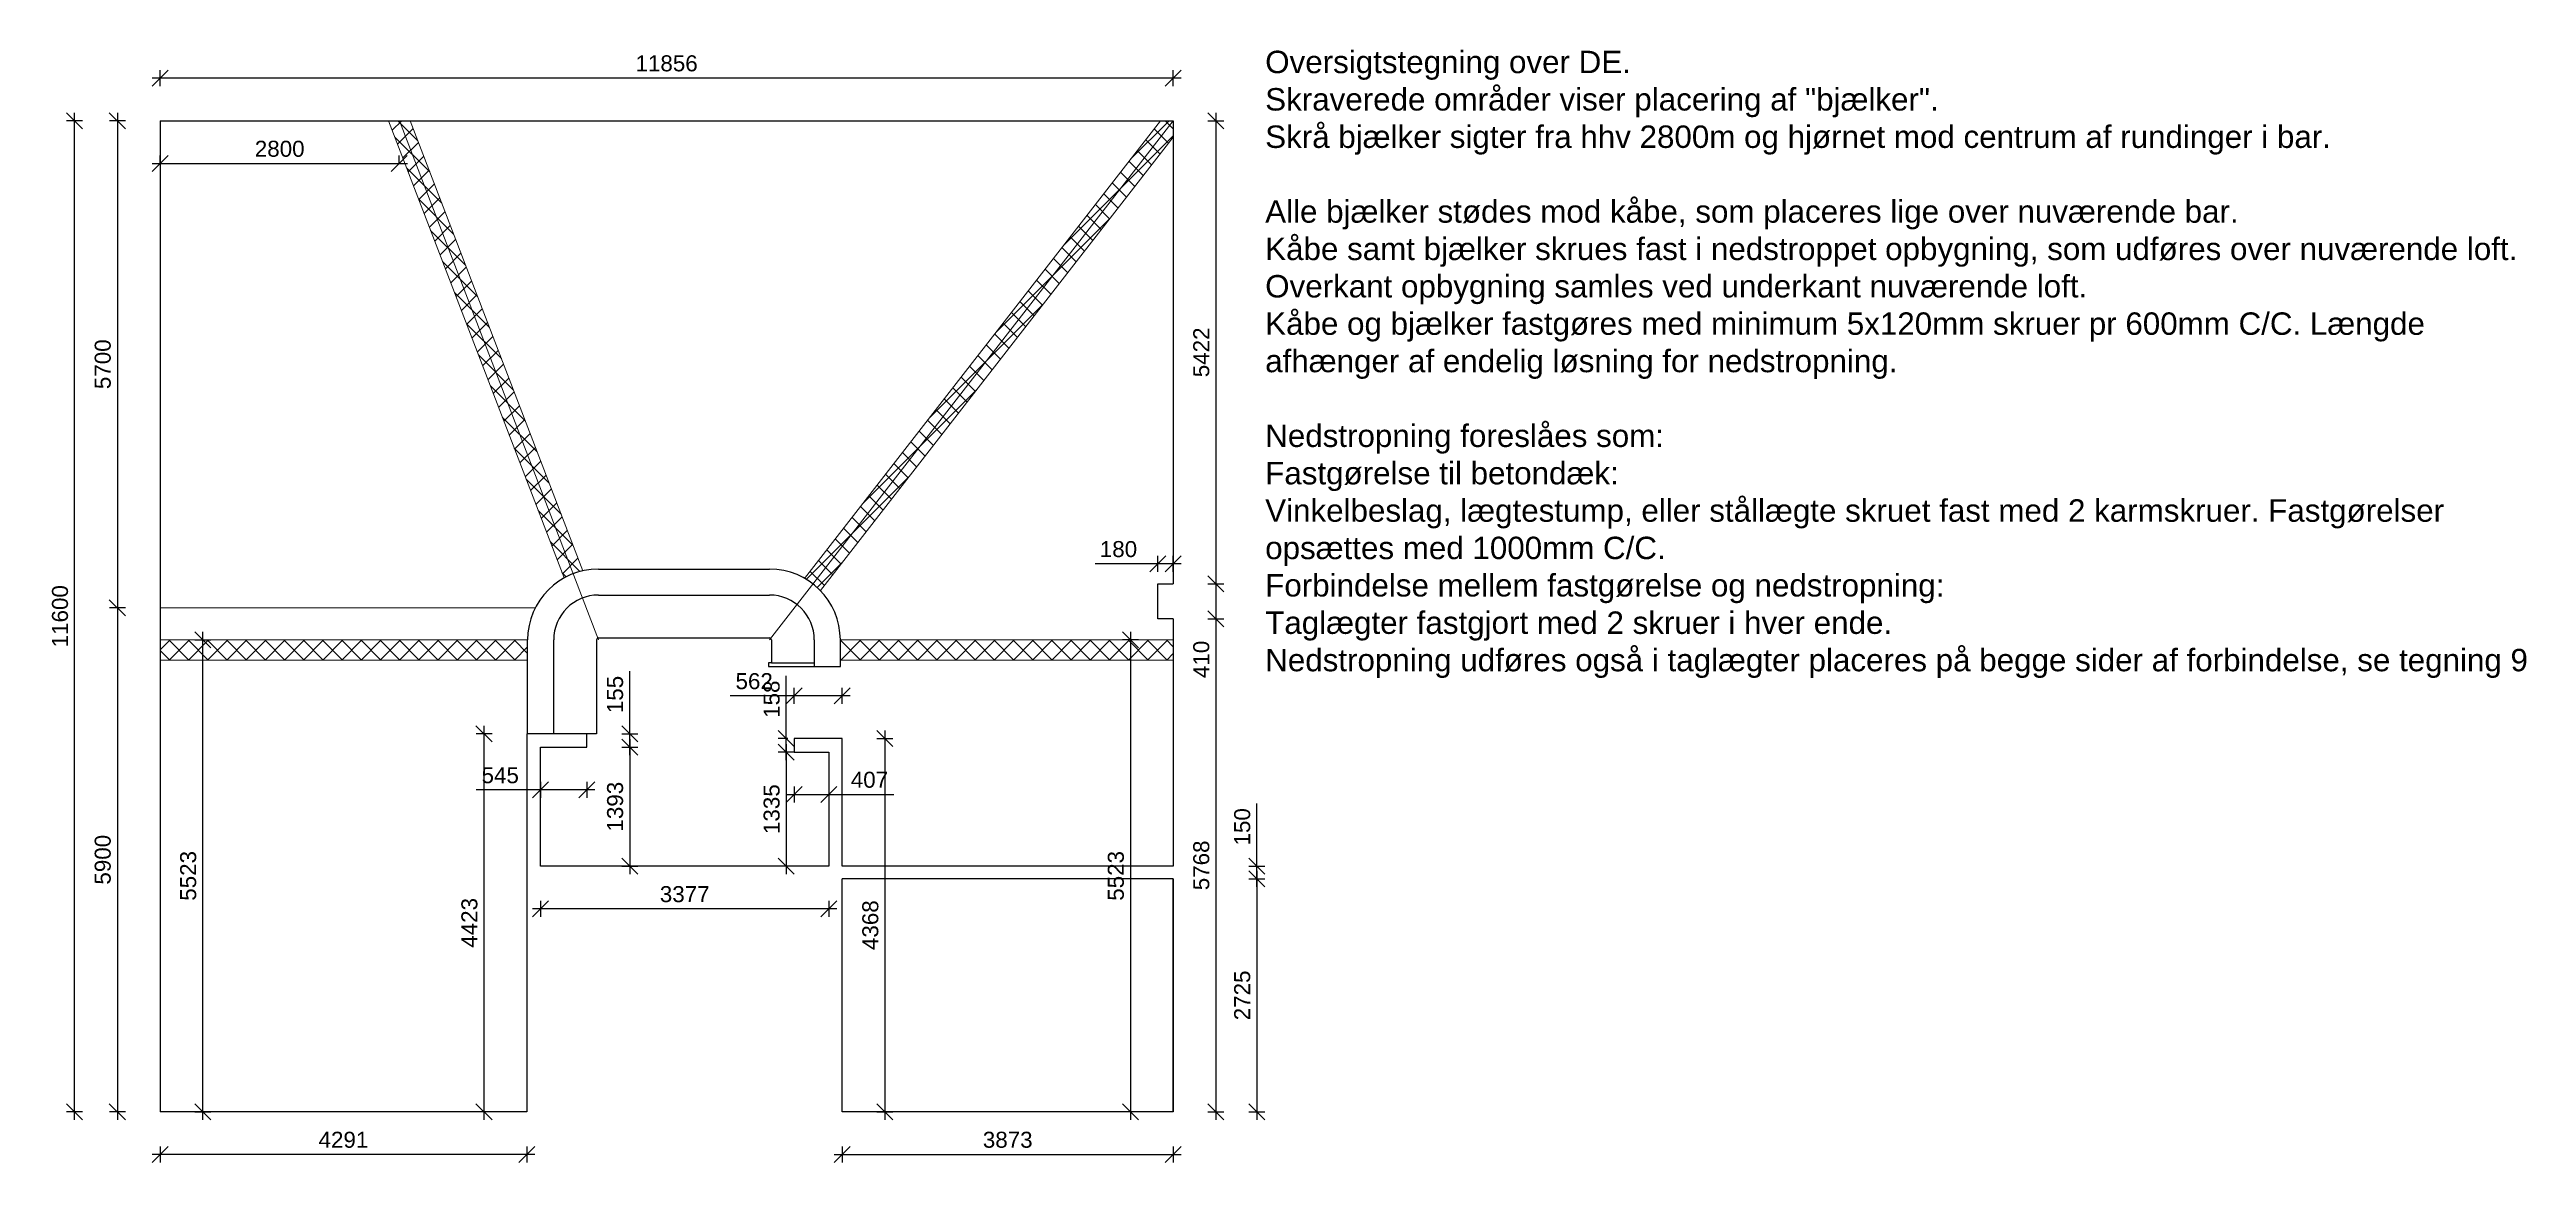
# Model space of a CAD drawing. Header units: millimetres. Extents: x -96270 to 80902, y -48795 to -34727.
# Drawn here: x -96270 to -67283, y -47755 to -34727 of the extents above; entities that cross this region are included whole.
import ezdxf

# ---------------------------------------------------------------- set-up
doc = ezdxf.new("R2010")
doc.units = ezdxf.units.MM
doc.layers.get('0').update_dxf_attribs({"lineweight": 25})
for name, color, linetype, lineweight in [('Hjælpelinje-2', 82, 'Continuous', 9), ('Mållinje (Afsætning af mål)', 4, 'Continuous', 9), ('Skravering', 9, 'Continuous', 9), ('Tyk fuldstregslinje (Optegning)', 7, 'Continuous', 30)]:
    doc.layers.add(name, color=color, linetype=linetype, lineweight=lineweight)
doc.styles.add('Annotative', font='arial.ttf')
doc.styles.add('Arial', font='arial.ttf', dxfattribs={"height": 3.5})
doc.dimstyles.new('Annotative', dxfattribs={"dimscale": 0, "dimtxt": 2.5, "dimasz": 2.5, "dimexe": 1.25, "dimexo": 1, "dimgap": 1, "dimtad": 1, "dimdec": 0, "dimzin": 0, "dimtxsty": 'Annotative', "dimblk": 'OBLIQUE', "dimcen": 1, "dimdle": 1.25, "dimadec": 0, "dimazin": 0, "dimtfac": 1, "dimtdec": 0, "dimtofl": 0, "dimtmove": 0, "dimatfit": 3, "dimfxl": 1.25, "dimfxlon": 1, "dimtolj": 1, "dimtzin": 0, "dimarcsym": 0})

# ---------------------------------------------------------------- blocks, each defined once
blk = doc.blocks.new('_Oblique')
at = {"color": 0, "linetype": 'ByBlock', "lineweight": -2}
blk.add_line((-0.5, -0.5), (0.5, 0.5), dxfattribs=at)
blk = doc.blocks.new('*D887')
at = {"layer": 'Defpoints', "color": 0, "transparency": 16777216}
for p in [(-94977, -35061), (-94977, -35561), (-83121, -35561)]:
    blk.add_point(p, dxfattribs=at)
at = {"layer": 'Mållinje (Afsætning af mål)', "color": 0, "lineweight": -2, "transparency": 16777216}
for p, q in [((-83027, -35061), (-95070, -35061)), ((-94977, -35155), (-94977, -34967)), ((-83121, -35155), (-83121, -34967))]:
    blk.add_line(p, q, dxfattribs=at)
at = {"layer": 'Mållinje (Afsætning af mål)', "color": 0, "lineweight": -2, "transparency": 16777216, "xscale": 187.5, "yscale": 187.5, "zscale": 187.5, "rotation": 180}
blk.add_blockref('_Oblique', (-94977, -35061), dxfattribs=at)
at = {"layer": 'Mållinje (Afsætning af mål)', "color": 0, "lineweight": -2, "transparency": 16777216, "xscale": 187.5, "yscale": 187.5, "zscale": 187.5}
blk.add_blockref('_Oblique', (-83121, -35061), dxfattribs=at)
at = {"layer": 'Mållinje (Afsætning af mål)', "color": 0, "transparency": 16777216, "insert": (-89049, -34890), "char_height": 187.5, "attachment_point": 5, "style": 'Annotative'}
blk.add_mtext('\\A1;11856', dxfattribs=at)
blk = doc.blocks.new('*D886')
at = {"layer": 'Defpoints', "color": 0, "transparency": 16777216}
for p in [(-83121, -35561), (-83121, -40983), (-82621, -40983)]:
    blk.add_point(p, dxfattribs=at)
at = {"layer": 'Mållinje (Afsætning af mål)', "color": 0, "lineweight": -2, "transparency": 16777216}
for p, q in [((-82714, -35561), (-82527, -35561)), ((-82621, -35467), (-82621, -41077)), ((-82714, -40983), (-82527, -40983))]:
    blk.add_line(p, q, dxfattribs=at)
at = {"layer": 'Mållinje (Afsætning af mål)', "color": 0, "lineweight": -2, "transparency": 16777216, "xscale": 187.5, "yscale": 187.5, "zscale": 187.5}
for p, rotation in [((-82621, -35561), 90), ((-82621, -40983), 270)]:
    blk.add_blockref('_Oblique', p, dxfattribs=dict(at, rotation=rotation))
at = {"layer": 'Mållinje (Afsætning af mål)', "color": 0, "transparency": 16777216, "insert": (-82791, -38272), "char_height": 187.5, "attachment_point": 5, "rotation": 90, "style": 'Annotative'}
blk.add_mtext('\\A1;5422', dxfattribs=at)
blk = doc.blocks.new('*D885')
at = {"layer": 'Defpoints', "color": 0, "transparency": 16777216}
for p in [(-94977, -35561), (-95477, -41261), (-94977, -41261)]:
    blk.add_point(p, dxfattribs=at)
at = {"layer": 'Mållinje (Afsætning af mål)', "color": 0, "lineweight": -2, "transparency": 16777216}
for p, q in [((-95383, -35561), (-95570, -35561)), ((-95477, -35467), (-95477, -41355)), ((-95383, -41261), (-95570, -41261))]:
    blk.add_line(p, q, dxfattribs=at)
at = {"layer": 'Mållinje (Afsætning af mål)', "color": 0, "lineweight": -2, "transparency": 16777216, "xscale": 187.5, "yscale": 187.5, "zscale": 187.5}
for p, rotation in [((-95477, -35561), 90), ((-95477, -41261), 270)]:
    blk.add_blockref('_Oblique', p, dxfattribs=dict(at, rotation=rotation))
at = {"layer": 'Mållinje (Afsætning af mål)', "color": 0, "transparency": 16777216, "insert": (-95647, -38411), "char_height": 187.5, "attachment_point": 5, "rotation": 90, "style": 'Annotative'}
blk.add_mtext('\\A1;5700', dxfattribs=at)
blk = doc.blocks.new('*D884')
at = {"layer": 'Defpoints', "color": 0, "transparency": 16777216}
for p in [(-83121, -40983), (-83121, -41393), (-82621, -41393)]:
    blk.add_point(p, dxfattribs=at)
at = {"layer": 'Mållinje (Afsætning af mål)', "color": 0, "lineweight": -2, "transparency": 16777216}
for p, q in [((-82714, -40983), (-82527, -40983)), ((-82621, -40889), (-82621, -41393)), ((-82714, -41393), (-82527, -41393)), ((-82621, -41393), (-82621, -42152))]:
    blk.add_line(p, q, dxfattribs=at)
at = {"layer": 'Mållinje (Afsætning af mål)', "color": 0, "lineweight": -2, "transparency": 16777216, "xscale": 187.5, "yscale": 187.5, "zscale": 187.5}
for p, rotation in [((-82621, -40983), 90), ((-82621, -41393), 270)]:
    blk.add_blockref('_Oblique', p, dxfattribs=dict(at, rotation=rotation))
at = {"layer": 'Mållinje (Afsætning af mål)', "color": 0, "transparency": 16777216, "insert": (-82791, -41866), "char_height": 187.5, "attachment_point": 5, "rotation": 90, "style": 'Annotative'}
blk.add_mtext('\\A1;410', dxfattribs=at)
blk = doc.blocks.new('*D883')
at = {"layer": 'Defpoints', "color": 0, "transparency": 16777216}
for p in [(-83121, -41393), (-83121, -47161), (-82621, -47161)]:
    blk.add_point(p, dxfattribs=at)
at = {"layer": 'Mållinje (Afsætning af mål)', "color": 0, "lineweight": -2, "transparency": 16777216}
for p, q in [((-82714, -41393), (-82527, -41393)), ((-82621, -41299), (-82621, -47255)), ((-82714, -47161), (-82527, -47161))]:
    blk.add_line(p, q, dxfattribs=at)
at = {"layer": 'Mållinje (Afsætning af mål)', "color": 0, "lineweight": -2, "transparency": 16777216, "xscale": 187.5, "yscale": 187.5, "zscale": 187.5}
for p, rotation in [((-82621, -41393), 90), ((-82621, -47161), 270)]:
    blk.add_blockref('_Oblique', p, dxfattribs=dict(at, rotation=rotation))
at = {"layer": 'Mållinje (Afsætning af mål)', "color": 0, "transparency": 16777216, "insert": (-82791, -44277), "char_height": 187.5, "attachment_point": 5, "rotation": 90, "style": 'Annotative'}
blk.add_mtext('\\A1;5768', dxfattribs=at)
blk = doc.blocks.new('*D882')
at = {"layer": 'Defpoints', "color": 0, "transparency": 16777216}
for p in [(-83121, -44436), (-83121, -47161), (-82141, -47161)]:
    blk.add_point(p, dxfattribs=at)
at = {"layer": 'Mållinje (Afsætning af mål)', "color": 0, "lineweight": -2, "transparency": 16777216}
for p, q in [((-82141, -44342), (-82141, -47255)), ((-82235, -44436), (-82048, -44436)), ((-82235, -47161), (-82048, -47161))]:
    blk.add_line(p, q, dxfattribs=at)
at = {"layer": 'Mållinje (Afsætning af mål)', "color": 0, "lineweight": -2, "transparency": 16777216, "xscale": 187.5, "yscale": 187.5, "zscale": 187.5}
for p, rotation in [((-82141, -44436), 90), ((-82141, -47161), 270)]:
    blk.add_blockref('_Oblique', p, dxfattribs=dict(at, rotation=rotation))
at = {"layer": 'Mållinje (Afsætning af mål)', "color": 0, "transparency": 16777216, "insert": (-82312, -45799), "char_height": 187.5, "attachment_point": 5, "rotation": 90, "style": 'Annotative'}
blk.add_mtext('\\A1;2725', dxfattribs=at)
blk = doc.blocks.new('*D881')
at = {"layer": 'Defpoints', "color": 0, "transparency": 16777216}
for p in [(-83121, -44286), (-82141, -44286), (-83121, -44436)]:
    blk.add_point(p, dxfattribs=at)
at = {"layer": 'Mållinje (Afsætning af mål)', "color": 0, "lineweight": -2, "transparency": 16777216}
for p, q in [((-82141, -44286), (-82141, -43553)), ((-82235, -44286), (-82048, -44286)), ((-82141, -44530), (-82141, -44286)), ((-82235, -44436), (-82048, -44436))]:
    blk.add_line(p, q, dxfattribs=at)
at = {"layer": 'Mållinje (Afsætning af mål)', "color": 0, "lineweight": -2, "transparency": 16777216, "xscale": 187.5, "yscale": 187.5, "zscale": 187.5}
for p, rotation in [((-82141, -44286), 90), ((-82141, -44436), 270)]:
    blk.add_blockref('_Oblique', p, dxfattribs=dict(at, rotation=rotation))
at = {"layer": 'Mållinje (Afsætning af mål)', "color": 0, "transparency": 16777216, "insert": (-82312, -43826), "char_height": 187.5, "attachment_point": 5, "rotation": 90, "style": 'Annotative'}
blk.add_mtext('\\A1;150', dxfattribs=at)
blk = doc.blocks.new('*D880')
at = {"layer": 'Defpoints', "color": 0, "transparency": 16777216}
for p in [(-86994, -47161), (-83121, -47161), (-83121, -47661)]:
    blk.add_point(p, dxfattribs=at)
at = {"layer": 'Mållinje (Afsætning af mål)', "color": 0, "lineweight": -2, "transparency": 16777216}
for p, q in [((-87087, -47661), (-83027, -47661)), ((-86994, -47567), (-86994, -47755)), ((-83121, -47567), (-83121, -47755))]:
    blk.add_line(p, q, dxfattribs=at)
at = {"layer": 'Mållinje (Afsætning af mål)', "color": 0, "lineweight": -2, "transparency": 16777216, "xscale": 187.5, "yscale": 187.5, "zscale": 187.5, "rotation": 180}
blk.add_blockref('_Oblique', (-86994, -47661), dxfattribs=at)
at = {"layer": 'Mållinje (Afsætning af mål)', "color": 0, "lineweight": -2, "transparency": 16777216, "xscale": 187.5, "yscale": 187.5, "zscale": 187.5}
blk.add_blockref('_Oblique', (-83121, -47661), dxfattribs=at)
at = {"layer": 'Mållinje (Afsætning af mål)', "color": 0, "transparency": 16777216, "insert": (-85057, -47490), "char_height": 187.5, "attachment_point": 5, "style": 'Annotative'}
blk.add_mtext('\\A1;3873', dxfattribs=at)
blk = doc.blocks.new('*D879')
at = {"layer": 'Defpoints', "color": 0, "transparency": 16777216}
for p in [(-90686, -42738), (-91186, -47161), (-90686, -47161)]:
    blk.add_point(p, dxfattribs=at)
at = {"layer": 'Mållinje (Afsætning af mål)', "color": 0, "lineweight": -2, "transparency": 16777216}
for p, q in [((-91092, -42738), (-91279, -42738)), ((-91186, -42644), (-91186, -47255)), ((-91092, -47161), (-91279, -47161))]:
    blk.add_line(p, q, dxfattribs=at)
at = {"layer": 'Mållinje (Afsætning af mål)', "color": 0, "lineweight": -2, "transparency": 16777216, "xscale": 187.5, "yscale": 187.5, "zscale": 187.5}
for p, rotation in [((-91186, -42738), 90), ((-91186, -47161), 270)]:
    blk.add_blockref('_Oblique', p, dxfattribs=dict(at, rotation=rotation))
at = {"layer": 'Mållinje (Afsætning af mål)', "color": 0, "transparency": 16777216, "insert": (-91356, -44950), "char_height": 187.5, "attachment_point": 5, "rotation": 90, "style": 'Annotative'}
blk.add_mtext('\\A1;4423', dxfattribs=at)
blk = doc.blocks.new('*D878')
at = {"layer": 'Defpoints', "color": 0, "transparency": 16777216}
for p in [(-86994, -42793), (-86994, -47161), (-86494, -47161)]:
    blk.add_point(p, dxfattribs=at)
at = {"layer": 'Mållinje (Afsætning af mål)', "color": 0, "lineweight": -2, "transparency": 16777216}
for p, q in [((-86587, -42793), (-86400, -42793)), ((-86494, -42699), (-86494, -47255)), ((-86587, -47161), (-86400, -47161))]:
    blk.add_line(p, q, dxfattribs=at)
at = {"layer": 'Mållinje (Afsætning af mål)', "color": 0, "lineweight": -2, "transparency": 16777216, "xscale": 187.5, "yscale": 187.5, "zscale": 187.5}
for p, rotation in [((-86494, -42793), 90), ((-86494, -47161), 270)]:
    blk.add_blockref('_Oblique', p, dxfattribs=dict(at, rotation=rotation))
at = {"layer": 'Mållinje (Afsætning af mål)', "color": 0, "transparency": 16777216, "insert": (-86664, -44977), "char_height": 187.5, "attachment_point": 5, "rotation": 90, "style": 'Annotative'}
blk.add_mtext('\\A1;4368', dxfattribs=at)
blk = doc.blocks.new('*D877')
at = {"layer": 'Defpoints', "color": 0, "transparency": 16777216}
for p in [(-87556, -42293), (-87556, -42793), (-86994, -42793)]:
    blk.add_point(p, dxfattribs=at)
at = {"layer": 'Mållinje (Afsætning af mål)', "color": 0, "lineweight": -2, "transparency": 16777216}
for p, q in [((-87556, -42293), (-88305, -42293)), ((-87556, -42387), (-87556, -42199)), ((-86900, -42293), (-87556, -42293)), ((-86994, -42387), (-86994, -42199))]:
    blk.add_line(p, q, dxfattribs=at)
at = {"layer": 'Mållinje (Afsætning af mål)', "color": 0, "lineweight": -2, "transparency": 16777216, "xscale": 187.5, "yscale": 187.5, "zscale": 187.5, "rotation": 180}
blk.add_blockref('_Oblique', (-87556, -42293), dxfattribs=at)
at = {"layer": 'Mållinje (Afsætning af mål)', "color": 0, "lineweight": -2, "transparency": 16777216, "xscale": 187.5, "yscale": 187.5, "zscale": 187.5}
blk.add_blockref('_Oblique', (-86994, -42293), dxfattribs=at)
at = {"layer": 'Mållinje (Afsætning af mål)', "color": 0, "transparency": 16777216, "insert": (-88024, -42122), "char_height": 187.5, "attachment_point": 5, "style": 'Annotative'}
blk.add_mtext('\\A1;562', dxfattribs=at)
blk = doc.blocks.new('*D876')
at = {"layer": 'Defpoints', "color": 0, "transparency": 16777216}
for p in [(-87149, -42951), (-87649, -44286), (-87149, -44286)]:
    blk.add_point(p, dxfattribs=at)
at = {"layer": 'Mållinje (Afsætning af mål)', "color": 0, "lineweight": -2, "transparency": 16777216}
for p, q in [((-87649, -42857), (-87649, -44380)), ((-87555, -42951), (-87742, -42951)), ((-87555, -44286), (-87742, -44286))]:
    blk.add_line(p, q, dxfattribs=at)
at = {"layer": 'Mållinje (Afsætning af mål)', "color": 0, "lineweight": -2, "transparency": 16777216, "xscale": 187.5, "yscale": 187.5, "zscale": 187.5}
for p, rotation in [((-87649, -42951), 90), ((-87649, -44286), 270)]:
    blk.add_blockref('_Oblique', p, dxfattribs=dict(at, rotation=rotation))
at = {"layer": 'Mållinje (Afsætning af mål)', "color": 0, "transparency": 16777216, "insert": (-87819, -43619), "char_height": 187.5, "attachment_point": 5, "rotation": 90, "style": 'Annotative'}
blk.add_mtext('\\A1;1335', dxfattribs=at)
blk = doc.blocks.new('*D875')
at = {"layer": 'Defpoints', "color": 0, "transparency": 16777216}
for p in [(-87556, -42951), (-87149, -42951), (-87149, -43446)]:
    blk.add_point(p, dxfattribs=at)
at = {"layer": 'Mållinje (Afsætning af mål)', "color": 0, "lineweight": -2, "transparency": 16777216}
for p, q in [((-87649, -43446), (-87149, -43446)), ((-87556, -43353), (-87556, -43540)), ((-87149, -43353), (-87149, -43540)), ((-87149, -43446), (-86389, -43446))]:
    blk.add_line(p, q, dxfattribs=at)
at = {"layer": 'Mållinje (Afsætning af mål)', "color": 0, "lineweight": -2, "transparency": 16777216, "xscale": 187.5, "yscale": 187.5, "zscale": 187.5, "rotation": 180}
blk.add_blockref('_Oblique', (-87556, -43446), dxfattribs=at)
at = {"layer": 'Mållinje (Afsætning af mål)', "color": 0, "lineweight": -2, "transparency": 16777216, "xscale": 187.5, "yscale": 187.5, "zscale": 187.5}
blk.add_blockref('_Oblique', (-87149, -43446), dxfattribs=at)
at = {"layer": 'Mållinje (Afsætning af mål)', "color": 0, "transparency": 16777216, "insert": (-86675, -43276), "char_height": 187.5, "attachment_point": 5, "style": 'Annotative'}
blk.add_mtext('\\A1;407', dxfattribs=at)
blk = doc.blocks.new('*D874')
at = {"layer": 'Defpoints', "color": 0, "transparency": 16777216}
for p in [(-87649, -42793), (-87556, -42793), (-87556, -42951)]:
    blk.add_point(p, dxfattribs=at)
at = {"layer": 'Mållinje (Afsætning af mål)', "color": 0, "lineweight": -2, "transparency": 16777216}
for p, q in [((-87649, -42793), (-87649, -42059)), ((-87631, -42793), (-87742, -42793)), ((-87649, -43045), (-87649, -42793)), ((-87631, -42951), (-87742, -42951))]:
    blk.add_line(p, q, dxfattribs=at)
at = {"layer": 'Mållinje (Afsætning af mål)', "color": 0, "lineweight": -2, "transparency": 16777216, "xscale": 187.5, "yscale": 187.5, "zscale": 187.5}
for p, rotation in [((-87649, -42793), 90), ((-87649, -42951), 270)]:
    blk.add_blockref('_Oblique', p, dxfattribs=dict(at, rotation=rotation))
at = {"layer": 'Mållinje (Afsætning af mål)', "color": 0, "transparency": 16777216, "insert": (-87819, -42332), "char_height": 187.5, "attachment_point": 5, "rotation": 90, "style": 'Annotative'}
blk.add_mtext('\\A1;158', dxfattribs=at)
blk = doc.blocks.new('*D873')
at = {"layer": 'Defpoints', "color": 0, "transparency": 16777216}
for p in [(-90526, -44286), (-87149, -44286), (-90526, -44786)]:
    blk.add_point(p, dxfattribs=at)
at = {"layer": 'Mållinje (Afsætning af mål)', "color": 0, "lineweight": -2, "transparency": 16777216}
for p, q in [((-87055, -44786), (-90619, -44786)), ((-90526, -44692), (-90526, -44880)), ((-87149, -44692), (-87149, -44880))]:
    blk.add_line(p, q, dxfattribs=at)
at = {"layer": 'Mållinje (Afsætning af mål)', "color": 0, "lineweight": -2, "transparency": 16777216, "xscale": 187.5, "yscale": 187.5, "zscale": 187.5, "rotation": 180}
blk.add_blockref('_Oblique', (-90526, -44786), dxfattribs=at)
at = {"layer": 'Mållinje (Afsætning af mål)', "color": 0, "lineweight": -2, "transparency": 16777216, "xscale": 187.5, "yscale": 187.5, "zscale": 187.5}
blk.add_blockref('_Oblique', (-87149, -44786), dxfattribs=at)
at = {"layer": 'Mållinje (Afsætning af mål)', "color": 0, "transparency": 16777216, "insert": (-88837, -44615), "char_height": 187.5, "attachment_point": 5, "style": 'Annotative'}
blk.add_mtext('\\A1;3377', dxfattribs=at)
blk = doc.blocks.new('*D872')
at = {"layer": 'Defpoints', "color": 0, "transparency": 16777216}
for p in [(-90526, -42893), (-89981, -42893), (-90526, -43393)]:
    blk.add_point(p, dxfattribs=at)
at = {"layer": 'Mållinje (Afsætning af mål)', "color": 0, "lineweight": -2, "transparency": 16777216}
for p, q in [((-90526, -43393), (-91279, -43393)), ((-90526, -43299), (-90526, -43487)), ((-89887, -43393), (-90526, -43393)), ((-89981, -43299), (-89981, -43487))]:
    blk.add_line(p, q, dxfattribs=at)
at = {"layer": 'Mållinje (Afsætning af mål)', "color": 0, "lineweight": -2, "transparency": 16777216, "xscale": 187.5, "yscale": 187.5, "zscale": 187.5, "rotation": 180}
blk.add_blockref('_Oblique', (-90526, -43393), dxfattribs=at)
at = {"layer": 'Mållinje (Afsætning af mål)', "color": 0, "lineweight": -2, "transparency": 16777216, "xscale": 187.5, "yscale": 187.5, "zscale": 187.5}
blk.add_blockref('_Oblique', (-89981, -43393), dxfattribs=at)
at = {"layer": 'Mållinje (Afsætning af mål)', "color": 0, "transparency": 16777216, "insert": (-90996, -43223), "char_height": 187.5, "attachment_point": 5, "style": 'Annotative'}
blk.add_mtext('\\A1;545', dxfattribs=at)
blk = doc.blocks.new('*D871')
at = {"layer": 'Defpoints', "color": 0, "transparency": 16777216}
for p in [(-90526, -42893), (-90526, -44286), (-89481, -44286)]:
    blk.add_point(p, dxfattribs=at)
at = {"layer": 'Mållinje (Afsætning af mål)', "color": 0, "lineweight": -2, "transparency": 16777216}
for p, q in [((-89574, -42893), (-89387, -42893)), ((-89481, -42799), (-89481, -44380)), ((-89574, -44286), (-89387, -44286))]:
    blk.add_line(p, q, dxfattribs=at)
at = {"layer": 'Mållinje (Afsætning af mål)', "color": 0, "lineweight": -2, "transparency": 16777216, "xscale": 187.5, "yscale": 187.5, "zscale": 187.5}
for p, rotation in [((-89481, -42893), 90), ((-89481, -44286), 270)]:
    blk.add_blockref('_Oblique', p, dxfattribs=dict(at, rotation=rotation))
at = {"layer": 'Mållinje (Afsætning af mål)', "color": 0, "transparency": 16777216, "insert": (-89651, -43590), "char_height": 187.5, "attachment_point": 5, "rotation": 90, "style": 'Annotative'}
blk.add_mtext('\\A1;1393', dxfattribs=at)
blk = doc.blocks.new('*D870')
at = {"layer": 'Defpoints', "color": 0, "transparency": 16777216}
for p in [(-89981, -42738), (-89981, -42893), (-89481, -42738)]:
    blk.add_point(p, dxfattribs=at)
at = {"layer": 'Mållinje (Afsætning af mål)', "color": 0, "lineweight": -2, "transparency": 16777216}
for p, q in [((-89481, -42738), (-89481, -42003)), ((-89574, -42738), (-89387, -42738)), ((-89574, -42893), (-89387, -42893)), ((-89481, -42987), (-89481, -42738))]:
    blk.add_line(p, q, dxfattribs=at)
at = {"layer": 'Mållinje (Afsætning af mål)', "color": 0, "lineweight": -2, "transparency": 16777216, "xscale": 187.5, "yscale": 187.5, "zscale": 187.5}
for p, rotation in [((-89481, -42738), 90), ((-89481, -42893), 270)]:
    blk.add_blockref('_Oblique', p, dxfattribs=dict(at, rotation=rotation))
at = {"layer": 'Mållinje (Afsætning af mål)', "color": 0, "transparency": 16777216, "insert": (-89651, -42277), "char_height": 187.5, "attachment_point": 5, "rotation": 90, "style": 'Annotative'}
blk.add_mtext('\\A1;155', dxfattribs=at)
blk = doc.blocks.new('*D869')
at = {"layer": 'Defpoints', "color": 0, "transparency": 16777216}
for p in [(-94977, -41261), (-95477, -47161), (-94977, -47161)]:
    blk.add_point(p, dxfattribs=at)
at = {"layer": 'Mållinje (Afsætning af mål)', "color": 0, "lineweight": -2, "transparency": 16777216}
for p, q in [((-95383, -41261), (-95570, -41261)), ((-95477, -41167), (-95477, -47255)), ((-95383, -47161), (-95570, -47161))]:
    blk.add_line(p, q, dxfattribs=at)
at = {"layer": 'Mållinje (Afsætning af mål)', "color": 0, "lineweight": -2, "transparency": 16777216, "xscale": 187.5, "yscale": 187.5, "zscale": 187.5}
for p, rotation in [((-95477, -41261), 90), ((-95477, -47161), 270)]:
    blk.add_blockref('_Oblique', p, dxfattribs=dict(at, rotation=rotation))
at = {"layer": 'Mållinje (Afsætning af mål)', "color": 0, "transparency": 16777216, "insert": (-95647, -44211), "char_height": 187.5, "attachment_point": 5, "rotation": 90, "style": 'Annotative'}
blk.add_mtext('\\A1;5900', dxfattribs=at)
blk = doc.blocks.new('*D868')
at = {"layer": 'Defpoints', "color": 0, "transparency": 16777216}
for p in [(-94977, -47161), (-90686, -47161), (-94977, -47661)]:
    blk.add_point(p, dxfattribs=at)
at = {"layer": 'Mållinje (Afsætning af mål)', "color": 0, "lineweight": -2, "transparency": 16777216}
for p, q in [((-90592, -47661), (-95070, -47661)), ((-94977, -47567), (-94977, -47755)), ((-90686, -47567), (-90686, -47755))]:
    blk.add_line(p, q, dxfattribs=at)
at = {"layer": 'Mållinje (Afsætning af mål)', "color": 0, "lineweight": -2, "transparency": 16777216, "xscale": 187.5, "yscale": 187.5, "zscale": 187.5, "rotation": 180}
blk.add_blockref('_Oblique', (-94977, -47661), dxfattribs=at)
at = {"layer": 'Mållinje (Afsætning af mål)', "color": 0, "lineweight": -2, "transparency": 16777216, "xscale": 187.5, "yscale": 187.5, "zscale": 187.5}
blk.add_blockref('_Oblique', (-90686, -47661), dxfattribs=at)
at = {"layer": 'Mållinje (Afsætning af mål)', "color": 0, "transparency": 16777216, "insert": (-92831, -47490), "char_height": 187.5, "attachment_point": 5, "style": 'Annotative'}
blk.add_mtext('\\A1;4291', dxfattribs=at)
blk = doc.blocks.new('*D867')
at = {"layer": 'Defpoints', "color": 0, "transparency": 16777216}
for p in [(-95977, -35561), (-94977, -35561), (-94977, -47161)]:
    blk.add_point(p, dxfattribs=at)
at = {"layer": 'Mållinje (Afsætning af mål)', "color": 0, "lineweight": -2, "transparency": 16777216}
for p, q in [((-95883, -35561), (-96070, -35561)), ((-95977, -47255), (-95977, -35467)), ((-95883, -47161), (-96070, -47161))]:
    blk.add_line(p, q, dxfattribs=at)
at = {"layer": 'Mållinje (Afsætning af mål)', "color": 0, "lineweight": -2, "transparency": 16777216, "xscale": 187.5, "yscale": 187.5, "zscale": 187.5}
for p, rotation in [((-95977, -35561), 90), ((-95977, -47161), 270)]:
    blk.add_blockref('_Oblique', p, dxfattribs=dict(at, rotation=rotation))
at = {"layer": 'Mållinje (Afsætning af mål)', "color": 0, "transparency": 16777216, "insert": (-96147, -41361), "char_height": 187.5, "attachment_point": 5, "rotation": 90, "style": 'Annotative'}
blk.add_mtext('\\A1;11600', dxfattribs=at)
blk = doc.blocks.new('*D866')
at = {"layer": 'Defpoints', "color": 0, "transparency": 16777216}
for p in [(-83301, -40747), (-83301, -41393), (-83121, -41393)]:
    blk.add_point(p, dxfattribs=at)
at = {"layer": 'Mållinje (Afsætning af mål)', "color": 0, "lineweight": -2, "transparency": 16777216}
for p, q in [((-83301, -40747), (-84034, -40747)), ((-83301, -40841), (-83301, -40653)), ((-83027, -40747), (-83301, -40747)), ((-83121, -40841), (-83121, -40653))]:
    blk.add_line(p, q, dxfattribs=at)
at = {"layer": 'Mållinje (Afsætning af mål)', "color": 0, "lineweight": -2, "transparency": 16777216, "xscale": 187.5, "yscale": 187.5, "zscale": 187.5, "rotation": 180}
blk.add_blockref('_Oblique', (-83301, -40747), dxfattribs=at)
at = {"layer": 'Mållinje (Afsætning af mål)', "color": 0, "lineweight": -2, "transparency": 16777216, "xscale": 187.5, "yscale": 187.5, "zscale": 187.5}
blk.add_blockref('_Oblique', (-83121, -40747), dxfattribs=at)
at = {"layer": 'Mållinje (Afsætning af mål)', "color": 0, "transparency": 16777216, "insert": (-83761, -40576), "char_height": 187.5, "attachment_point": 5, "style": 'Annotative'}
blk.add_mtext('\\A1;180', dxfattribs=at)
blk = doc.blocks.new('*D865')
at = {"layer": 'Defpoints', "color": 0, "transparency": 16777216}
for p in [(-94977, -36061), (-92177, -36061), (-92177, -36061)]:
    blk.add_point(p, dxfattribs=at)
at = {"layer": 'Mållinje (Afsætning af mål)', "color": 0, "lineweight": -2, "transparency": 16777216}
for p, q in [((-95070, -36061), (-92083, -36061)), ((-94977, -36061), (-94977, -35967)), ((-92177, -36061), (-92177, -35967))]:
    blk.add_line(p, q, dxfattribs=at)
at = {"layer": 'Mållinje (Afsætning af mål)', "color": 0, "lineweight": -2, "transparency": 16777216, "xscale": 187.5, "yscale": 187.5, "zscale": 187.5, "rotation": 180}
blk.add_blockref('_Oblique', (-94977, -36061), dxfattribs=at)
at = {"layer": 'Mållinje (Afsætning af mål)', "color": 0, "lineweight": -2, "transparency": 16777216, "xscale": 187.5, "yscale": 187.5, "zscale": 187.5}
blk.add_blockref('_Oblique', (-92177, -36061), dxfattribs=at)
at = {"layer": 'Mållinje (Afsætning af mål)', "color": 0, "transparency": 16777216, "insert": (-93577, -35890), "char_height": 187.5, "attachment_point": 5, "style": 'Annotative'}
blk.add_mtext('\\A1;2800', dxfattribs=at)
blk = doc.blocks.new('*D864')
at = {"layer": 'Defpoints', "color": 0, "transparency": 16777216}
for p in [(-94977, -41638), (-94477, -41638), (-94977, -47161)]:
    blk.add_point(p, dxfattribs=at)
at = {"layer": 'Mållinje (Afsætning af mål)', "color": 0, "lineweight": -2, "transparency": 16777216}
for p, q in [((-94570, -41638), (-94383, -41638)), ((-94477, -47255), (-94477, -41544)), ((-94570, -47161), (-94383, -47161))]:
    blk.add_line(p, q, dxfattribs=at)
at = {"layer": 'Mållinje (Afsætning af mål)', "color": 0, "lineweight": -2, "transparency": 16777216, "xscale": 187.5, "yscale": 187.5, "zscale": 187.5}
for p, rotation in [((-94477, -41638), 90), ((-94477, -47161), 270)]:
    blk.add_blockref('_Oblique', p, dxfattribs=dict(at, rotation=rotation))
at = {"layer": 'Mållinje (Afsætning af mål)', "color": 0, "transparency": 16777216, "insert": (-94647, -44400), "char_height": 187.5, "attachment_point": 5, "rotation": 90, "style": 'Annotative'}
blk.add_mtext('\\A1;5523', dxfattribs=at)
blk = doc.blocks.new('*D863')
at = {"layer": 'Defpoints', "color": 0, "transparency": 16777216}
for p in [(-83121, -41638), (-83621, -47161), (-83121, -47161)]:
    blk.add_point(p, dxfattribs=at)
at = {"layer": 'Mållinje (Afsætning af mål)', "color": 0, "lineweight": -2, "transparency": 16777216}
for p, q in [((-83527, -41638), (-83714, -41638)), ((-83621, -41544), (-83621, -47255)), ((-83527, -47161), (-83714, -47161))]:
    blk.add_line(p, q, dxfattribs=at)
at = {"layer": 'Mållinje (Afsætning af mål)', "color": 0, "lineweight": -2, "transparency": 16777216, "xscale": 187.5, "yscale": 187.5, "zscale": 187.5}
for p, rotation in [((-83621, -41638), 90), ((-83621, -47161), 270)]:
    blk.add_blockref('_Oblique', p, dxfattribs=dict(at, rotation=rotation))
at = {"layer": 'Mållinje (Afsætning af mål)', "color": 0, "transparency": 16777216, "insert": (-83791, -44400), "char_height": 187.5, "attachment_point": 5, "rotation": 90, "style": 'Annotative'}
blk.add_mtext('\\A1;5523', dxfattribs=at)

msp = doc.modelspace()

# ---------------------------------------------------------------- hatches: boundary and pattern name
at = {"layer": 'Hjælpelinje-2', "transparency": 33554687}
h = msp.add_hatch(dxfattribs=at)
h.set_pattern_fill('ANSI37', color=256, scale=50)
h.set_pattern_definition([(45, (-17973.21, 0), (-112.2532, 112.2532), []), (135, (-17973.21, 0), (-112.2532, -112.2532), [])])
h.paths.add_polyline_path([(-92050.8, -35561.1), (-92302.5, -35561.1), (-90249.6, -40913, -0.0711414), (-90030.2, -40828.8)])
h.paths.add_polyline_path([(-83120.6, -35752.5), (-83120.6, -35561.1), (-83269.5, -35561.1), (-87434.1, -40917.3, -0.0711414), (-87248.5, -41061.5)])
h.paths.add_polyline_path([(-87015.6, -41638.1), (-87015.6, -41873.1), (-83120.6, -41873.1), (-83120.6, -41638.1)])
h.paths.add_polyline_path([(-90675.6, -41873.1), (-90675.6, -41638.1), (-94976.6, -41638.1), (-94976.6, -41873.1)])

# ---------------------------------------------------------------- linework, layer by layer
at = {"layer": 'Hjælpelinje-2'}
for p, q in [((-92302.5, -35561.1), (-90249.6, -40913)), ((-92050.8, -35561.1), (-90030.2, -40828.8)), ((-87434.1, -40917.3), (-83269.5, -35561.1)), ((-87248.5, -41061.5), (-83120.6, -35752.5)), ((-90675.6, -41638.1), (-94976.6, -41638.1)), ((-87015.6, -41638.1), (-83120.6, -41638.1)), ((-90675.6, -41873.1), (-94976.6, -41873.1)), ((-87015.6, -41873.1), (-83120.6, -41873.1))]:
    msp.add_line(p, q, dxfattribs=at)
at = {"layer": 'Mållinje (Afsætning af mål)'}
for p, q in [((-92176.6, -35561.1), (-89845.6, -41638.1)), ((-87845.6, -41638.1), (-83120.6, -35561.1))]:
    msp.add_line(p, q, dxfattribs=at)
at = {"layer": 'Skravering'}
msp.add_line((-94976.6, -41261.1), (-90585.1, -41261.1), dxfattribs=at)
at = {"layer": 'Tyk fuldstregslinje (Optegning)'}
for p, q in [((-94976.6, -35561.1), (-94976.6, -47161.1)), ((-94976.6, -35561.1), (-83120.6, -35561.1)), ((-83120.6, -35561.1), (-83120.6, -40983.1)), ((-89845.6, -40808.1), (-87845.6, -40808.1)), ((-89845.6, -41113.1), (-87845.6, -41113.1)), ((-83300.6, -41393.1), (-83300.6, -40983.1)), ((-83300.6, -40983.1), (-83120.6, -40983.1)), ((-83120.6, -41393.1), (-83300.6, -41393.1)), ((-83120.6, -41393.1), (-83120.6, -44286.1)), ((-90675.6, -42738.1), (-90675.6, -41638.1)), ((-90370.6, -42738.1), (-90370.6, -41638.1)), ((-89868.6, -41638.1), (-89868.6, -42738.1)), ((-89845.6, -41615.1), (-87845.6, -41615.1)), ((-87822.6, -41638.1), (-87822.6, -41905.1)), ((-87320.6, -41638.1), (-87320.6, -41950.1)), ((-87015.6, -41905.1), (-87015.6, -41638.1)), ((-87822.6, -41905.1), (-87855.6, -41905.1)), ((-87855.6, -41905.1), (-87855.6, -41950.1)), ((-87855.6, -41950.1), (-87015.6, -41950.1)), ((-87822.6, -41905.1), (-87320.6, -41905.1)), ((-87015.6, -41950.1), (-87015.6, -41905.1)), ((-89980.6, -42738.1), (-90685.6, -42738.1)), ((-90685.6, -42738.1), (-90685.6, -47161.1)), ((-90685.6, -42738.1), (-90675.6, -42738.1)), ((-90525.6, -44286.1), (-90525.6, -42893.1)), ((-90525.6, -42893.1), (-89980.6, -42893.1)), ((-89868.6, -42738.1), (-90370.6, -42738.1)), ((-90370.6, -42738.1), (-90370.6, -42738.1)), ((-89980.6, -42893.1), (-89980.6, -42738.1)), ((-89868.6, -42738.1), (-89980.6, -42738.1)), ((-86993.6, -42793.1), (-87555.6, -42793.1)), ((-87555.6, -42793.1), (-87555.6, -42951.1)), ((-86993.6, -44286.1), (-86993.6, -42793.1)), ((-87555.6, -42951.1), (-87148.6, -42951.1)), ((-87148.6, -42951.1), (-87148.6, -44286.1)), ((-87148.6, -44286.1), (-90525.6, -44286.1)), ((-83120.6, -44286.1), (-86993.6, -44286.1)), ((-86993.6, -47161.1), (-86993.6, -44436.1)), ((-83120.6, -44436.1), (-86993.6, -44436.1)), ((-83120.6, -44436.1), (-83120.6, -47161.1)), ((-83120.6, -47161.1), (-83120.6, -44436.1)), ((-90685.6, -47161.1), (-94976.6, -47161.1)), ((-83120.6, -47161.1), (-86993.6, -47161.1))]:
    msp.add_line(p, q, dxfattribs=at)
for centre, radius, start, end in [((-89845.6, -41638.1), 830, 90, 180), ((-87845.6, -41638.1), 830, 0, 90), ((-89845.6, -41638.1), 525, 90, 180), ((-87845.6, -41638.1), 525, 0, 90), ((-89845.6, -41638.1), 23, 90, 180), ((-87845.6, -41638.1), 23, 0, 90)]:
    msp.add_arc(centre, radius, start, end, dxfattribs=at)

# ---------------------------------------------------------------- texts
at = {"layer": 'Mållinje (Afsætning af mål)', "insert": (-82043.7, -34741.2), "char_height": 262.5, "width": 15106.918, "attachment_point": 1, "style": 'Arial'}
msp.add_mtext('Oversigtstegning over DE.\\PSkraverede områder viser placering af "bjælker".\\PSkrå bjælker sigter fra hhv 2800m og hjørnet mod centrum af rundinger i bar.\\P\\PAlle bjælker stødes mod kåbe, som placeres lige over nuværende bar.\\PKåbe samt bjælker skrues fast i nedstroppet opbygning, som udføres over nuværende loft. Overkant opbygning samles ved underkant nuværende loft.\\PKåbe og bjælker fastgøres med minimum 5x120mm skruer pr 600mm C/C. Længde afhænger af endelig løsning for nedstropning.\\P\\PNedstropning foreslåes som:\\PFastgørelse til betondæk:\\PVinkelbeslag, lægtestump, eller stållægte skruet fast med 2 karmskruer. Fastgørelser opsættes med 1000mm C/C.\\PForbindelse mellem fastgørelse og nedstropning:\\PTaglægter fastgjort med 2 skruer i hver ende.\\PNedstropning udføres også i taglægter placeres på begge sider af forbindelse, se tegning 9\\P', dxfattribs=at)

# ---------------------------------------------------------------- dimensions: what is measured, and where the dimension line sits
at = {"layer": 'Mållinje (Afsætning af mål)'}
for p1, p2, distance, picture, middle in [((-83120.6, -35561.1), (-94976.6, -35561.1), -500, '*D887', (-89048.6, -34890.3)), ((-94976.6, -47161.1), (-94976.6, -35561.1), 1000, '*D867', (-96147.4, -41361.1)), ((-94976.6, -35561.1), (-94976.6, -41261.1), -500, '*D885', (-95647.4, -38411.1)), ((-83120.6, -35561.1), (-83120.6, -40983.1), 500, '*D886', (-82791.4, -38272.1)), ((-94976.6, -36061.1), (-92176.6, -36061.1), 0, '*D865', (-93576.6, -35890.3)), ((-83120.6, -40983.1), (-83120.6, -41393.1), 500, '*D884', (-82791.4, -41866.1)), ((-94976.6, -41261.1), (-94976.6, -47161.1), -500, '*D869', (-95647.4, -44211.1)), ((-83120.6, -41393.1), (-83120.6, -47161.1), 500, '*D883', (-82791.4, -44277.1)), ((-94976.6, -47161.1), (-94976.6, -41638.1), -500, '*D864', (-94647.4, -44399.6)), ((-83120.6, -41638.1), (-83120.6, -47161.1), -500, '*D863', (-83791.4, -44399.6)), ((-89980.6, -42893.1), (-89980.6, -42738.1), -500, '*D870', (-89651.4, -42276.5)), ((-86993.6, -42793.1), (-87555.6, -42793.1), -500, '*D877', (-88024.3, -42122.3)), ((-87555.6, -42951.1), (-87555.6, -42793.1), 93, '*D874', (-87819.4, -42332.1)), ((-90685.6, -42738.1), (-90685.6, -47161.1), -500, '*D879', (-91356.4, -44949.6)), ((-89980.6, -42893.1), (-90525.6, -42893.1), 500, '*D872', (-90996, -43222.7)), ((-90525.6, -42893.1), (-90525.6, -44286.1), 1045, '*D871', (-89651.4, -43589.6)), ((-87148.6, -42951.1), (-87148.6, -44286.1), -500, '*D876', (-87819.4, -43618.6)), ((-86993.6, -42793.1), (-86993.6, -47161.1), 500, '*D878', (-86664.4, -44977.1)), ((-87555.6, -42951.1), (-87148.6, -42951.1), -495.4, '*D875', (-86675.2, -43275.7)), ((-83120.6, -44436.1), (-83120.6, -44286.1), -979.3, '*D881', (-82312, -43825.6)), ((-87148.6, -44286.1), (-90525.6, -44286.1), 500, '*D873', (-88837.1, -44615.3)), ((-83120.6, -44436.1), (-83120.6, -47161.1), 979.3, '*D882', (-82312, -45798.6)), ((-90685.6, -47161.1), (-94976.6, -47161.1), 500, '*D868', (-92831.1, -47490.3)), ((-86993.6, -47161.1), (-83120.6, -47161.1), -500, '*D880', (-85057.1, -47490.2))]:
    dim = msp.add_aligned_dim(p1=p1, p2=p2, distance=distance, dimstyle='Annotative', dxfattribs=at)
    dim.commit()
    dim.dimension.update_dxf_attribs({"geometry": picture, "text_midpoint": middle})
dim = msp.add_linear_dim(base=(-83300.6, -40747.2), p1=(-83120.6, -41393.1), p2=(-83300.6, -41393.1), angle=180, dimstyle='Annotative', dxfattribs=at)
dim.commit()
dim.dimension.update_dxf_attribs({"geometry": '*D866', "text_midpoint": (-83761.1, -40747.2), "dimtype": 161})

doc.saveas('drawing.dxf')
